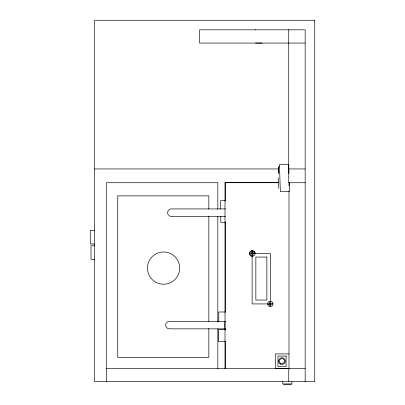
<?xml version="1.0" encoding="UTF-8"?>
<svg xmlns="http://www.w3.org/2000/svg" width="405" height="405" viewBox="0 0 405 405"><rect width="100%" height="100%" fill="white"/><g stroke="black" fill="none" stroke-linecap="round" stroke-linejoin="round"><path stroke-width="0.61" d="M251.804 250.832L252.507 250.776A2.703 2.703 0 0 1 255.059 253.398A2.703 2.703 0 0 1 252.669 256.162A2.703 2.703 0 0 1 249.708 254.026L249.657 253.322A2.703 2.703 0 0 1 251.804 250.832A2.703 2.703 0 0 0 249.657 253.322M279.475 166.577L278.635 166.607L278.675 167.635M262.212 43.072L255.54 43.072M305.152 43.072L199.614 43.072L199.614 29.833L305.152 29.833L305.152 381.672M94.643 168.941L278.625 168.941M288.719 168.941L305.152 168.941M278.321 182.695L225.003 182.695L225.003 368.636M225.003 182.726L278.67 182.726M305.152 182.726L288.745 182.726L288.745 29.56M225.003 200.677L220.528 200.677L220.528 208.798M172.515 208.924L225.529 208.924M172.515 216.381L225.529 216.381M225.003 222.355L220.806 222.355L220.806 216.407M94.643 230.379L90.264 230.379L90.264 243.957L94.643 243.957M94.643 245.764L91.009 245.764L91.009 259.337L94.643 259.337M254.639 253.398L270.307 253.398L270.307 301.239M267.619 303.927L252.128 303.927L252.128 255.925M225.003 311.987L218.756 311.987L218.756 322.01M170.571 321.393L225.464 321.393A3.615 0.663 -90 0 0 225.129 321.889L224.881 323.256A3.782 0.699 -90 0 0 224.881 326.982L225.129 328.349A3.615 0.663 -90 0 0 225.464 328.85L170.571 328.85M225.003 329.64L218.386 329.64L218.386 341.385L225.003 341.385M288.983 353.899L275.375 353.94L275.375 368.601M275.375 368.565L288.983 368.565M106.555 368.636L305.152 368.636M283.454 384.75L291.473 384.75M288.962 173.699L288.633 164.324L279.409 164.653L280.361 191.575L289.585 191.251L289.276 182.528M278.569 167.311L278.777 173.234M278.473 167.316L278.686 173.239M278.195 177.805L278.564 188.239M291.904 381.672L291.904 383.91L282.766 383.91L282.766 381.672M288.983 182.695L288.983 185.89M288.983 190.907L288.983 368.636M288.745 368.408L288.745 381.672M255.54 29.56L255.54 29.833M225.281 182.726L225.281 201.067M225.281 221.935L225.281 312.356M225.281 328.799L225.281 330.065M225.281 341.445L225.281 368.636M217.824 209.284L217.824 182.726L106.555 182.726L106.555 381.672M217.824 216.24L217.824 321.843M217.824 328.799L217.824 368.636M208.828 209.127L208.828 195.873L117.744 195.873L117.744 357.438L208.828 357.438L208.828 328.404M208.828 216.073L208.828 321.464M252.199 256.178A2.703 2.703 0 0 1 249.708 254.026M252.507 250.781A2.703 2.703 0 0 1 255.054 253.636M172.216 209.056A3.615 3.61 0 0 0 169.437 209.425L168.095 210.792A3.782 3.782 0 0 0 168.095 214.518L169.437 215.88A3.615 3.61 0 0 0 172.216 216.255M170.272 321.519A3.615 3.61 0 0 0 167.493 321.889L166.151 323.256A3.782 3.782 0 0 0 166.151 326.982L167.493 328.349A3.615 3.61 0 0 0 170.272 328.718M252.695 251.505L251.859 251.566L252.148 255.449L252.978 255.388L252.695 251.505M254.365 252.852L250.487 253.135L250.548 253.97L254.426 253.682L254.365 252.852M270.464 301.224L269.76 301.279A2.703 2.703 0 0 0 267.609 303.77L267.659 304.479A2.703 2.703 0 0 0 270.626 306.61A2.703 2.703 0 0 0 273.01 303.846A2.703 2.703 0 0 0 270.464 301.224M270.454 302.084L269.619 302.15L269.902 306.028L270.737 305.967L270.454 302.084M272.155 303.517L268.277 303.806L268.338 304.636L272.216 304.352L272.155 303.517M314.736 20.25L94.643 20.25L94.643 381.672L314.736 381.672L314.736 20.25M266.854 257.059L255.854 257.059L255.854 300.034L266.854 300.034L266.854 257.059M286.057 356.081L277.946 356.076L277.946 366.616L286.057 366.611L286.057 356.076M280.245 364.065A3.356 3.356 0 0 0 285.277 361.159A3.356 3.356 0 0 0 280.245 358.253A3.356 3.356 0 0 0 280.245 364.065M280.64 363.305A2.516 2.516 0 0 0 284.416 361.128A2.516 2.516 0 0 0 280.64 358.946A2.516 2.516 0 0 0 280.64 363.305M155.328 281.976A16.129 16.129 0 0 0 179.693 268.307A16.129 16.129 0 0 0 155.672 254.041A16.129 16.129 0 0 0 155.328 281.976"/></g></svg>
